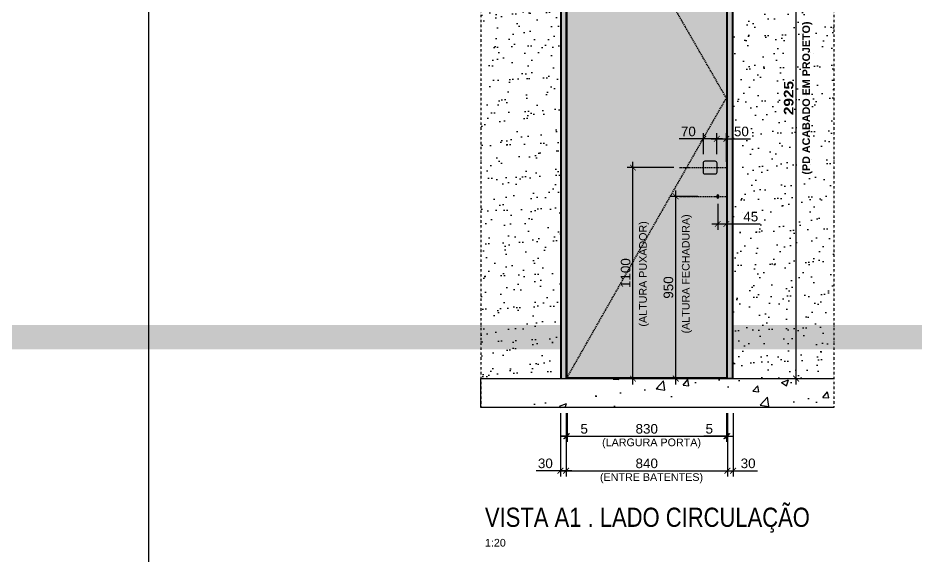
# Model space of a CAD drawing. Header units: millimetres. Extents: x -63251 to 507826, y 5339 to 217512.
# Drawn here: x 52101 to 56780, y 105321 to 108126 of the extents above; entities that cross this region are included whole.
import ezdxf
from ezdxf import colors
from ezdxf.entities.mleader import LeaderData, LeaderLine
from ezdxf.math import Vec2, Vec3

# ---------------------------------------------------------------- set-up
doc = ezdxf.new("R2010")
doc.units = ezdxf.units.MM
doc.header["$PDMODE"] = 3
doc.linetypes.add('TRAÇO 1-1', pattern=[9.525, 6.35, -3.175])
doc.linetypes.add('TRAÇO E PONTO 1-1', pattern=[25.4, 12.7, -6.35, 0, -6.35])
for name, color, linetype in [('COTAS', 9, 'Continuous'), ('FERRAGEM', 3, 'Continuous'), ('HACHURA', 21, 'Continuous'), ('LAYOUT', 4, 'Continuous'), ('MARCENARIA', 4, 'Continuous'), ('MARCENARIA . M', 4, 'Continuous'), ('PAREDE', 94, 'Continuous'), ('PROJEÇÃO', 8, 'Continuous'), ('TEXTO', 105, 'Continuous'), ('TEXTO TRAÇO PONTO', 105, 'TRAÇO E PONTO 1-1')]:
    doc.layers.add(name, color=color, linetype=linetype)
doc.styles.add('1-1', font='arial.ttf', dxfattribs={"height": 0.2})
doc.styles.add('MEDIDA OFICIAL', font='ariblk.ttf')
doc.styles.add('PADRÃO', font='arial.ttf')
doc.styles.add('TITULO', font='swissck.ttf')
doc.dimstyles.new('1-20', dxfattribs={"dimscale": 20, "dimtxt": 2.5, "dimasz": 1.5, "dimexe": 1.5, "dimexo": 1.5, "dimtad": 1, "dimtxsty": 'PADRÃO', "dimblk": 'ARCHTICK', "dimcen": 2.5, "dimdle": 1.5, "dimclrd": 9, "dimclre": 9, "dimclrt": 6, "dimadec": 0, "dimazin": 0, "dimtfac": 1, "dimtmove": 0, "dimatfit": 3, "dimfxl": 1.25, "dimlwd": -1, "dimlwe": -1, "dimarcsym": 0})
doc.dimstyles.new('Med. Ofic.1-20', dxfattribs={"dimscale": 20, "dimtxt": 2.5, "dimasz": 1.5, "dimexe": 1.5, "dimexo": 1.5, "dimtad": 1, "dimtxsty": 'MEDIDA OFICIAL', "dimblk": 'ARCHTICK', "dimcen": 2.5, "dimdle": 1.5, "dimclrd": 9, "dimclre": 9, "dimclrt": 10, "dimadec": 0, "dimazin": 0, "dimtfac": 1, "dimtmove": 0, "dimatfit": 3, "dimfxl": 1.25, "dimlwd": -1, "dimlwe": -1, "dimarcsym": 0})

# ---------------------------------------------------------------- blocks, each defined once
blk = doc.blocks.new('_ArchTick')
at = {"color": 0, "linetype": 'ByBlock', "const_width": 0.15}
blk.add_lwpolyline([(-0.5, -0.5), (0.5, 0.5)], dxfattribs=at)
blk = doc.blocks.new('*D676')
at = {"layer": 'Defpoints', "color": 0, "transparency": 16777216}
for p in [(55305.3, 107345.7), (55547.7, 107345.7), (55450.1, 106245.7)]:
    blk.add_point(p, dxfattribs=at)
at = {"layer": 'PAREDE', "color": 9, "transparency": 16777216}
for p, q in [((55305.3, 106215.7), (55305.3, 107375.7)), ((55517.7, 107345.7), (55275.3, 107345.7)), ((55420.1, 106245.7), (55275.3, 106245.7))]:
    blk.add_line(p, q, dxfattribs=at)
at = {"layer": 'PAREDE', "color": 9, "transparency": 16777216, "xscale": 30, "yscale": 30, "zscale": 30}
for p, rotation in [((55305.3, 107345.7), 90), ((55305.3, 106245.7), 270)]:
    blk.add_blockref('_ArchTick', p, dxfattribs=dict(at, rotation=rotation))
at = {"layer": 'PAREDE', "color": 6, "transparency": 16777216, "insert": (55267.2, 106795.7), "char_height": 50, "attachment_point": 5, "rotation": 90, "style": 'PADRÃO'}
blk.add_mtext('1100', dxfattribs=at)
blk = doc.blocks.new('*D677')
at = {"layer": 'COTAS', "color": 9, "linetype": 'Continuous', "ltscale": 0.4, "transparency": 16777216}
blk.add_line((56155.2, 106215.7), (56155.2, 109200.7), dxfattribs=at)
at = {"layer": 'COTAS', "color": 9, "ltscale": 0.4, "transparency": 16777216}
for p, q in [((56005.2, 109170.7), (56185.2, 109170.7)), ((56005.2, 106245.7), (56185.2, 106245.7))]:
    blk.add_line(p, q, dxfattribs=at)
at = {"layer": 'Defpoints', "color": 0, "ltscale": 0.4, "transparency": 16777216}
for p in [(55975.2, 109170.7), (56155.2, 109170.7), (55975.2, 106245.7)]:
    blk.add_point(p, dxfattribs=at)
at = {"layer": 'COTAS', "color": 9, "ltscale": 0.4, "transparency": 16777216, "xscale": 30, "yscale": 30, "zscale": 30}
for p, rotation in [((56155.2, 109170.7), 90), ((56155.2, 106245.7), 270)]:
    blk.add_blockref('_ArchTick', p, dxfattribs=dict(at, rotation=rotation))
at = {"layer": 'COTAS', "color": 10, "ltscale": 0.4, "transparency": 16777216, "insert": (56116.8, 107708.2), "char_height": 50, "attachment_point": 5, "rotation": 90, "style": 'MEDIDA OFICIAL'}
blk.add_mtext('2925', dxfattribs=at)
blk = doc.blocks.new('*D678')
at = {"layer": 'Defpoints', "color": 0, "transparency": 16777216}
for p in [(54962.1, 106095.7), (55792.1, 106095.7), (55792.1, 105945.7)]:
    blk.add_point(p, dxfattribs=at)
at = {"layer": 'PAREDE', "color": 9, "transparency": 16777216}
for p, q in [((54962.1, 106065.7), (54962.1, 105915.7)), ((55792.1, 106065.7), (55792.1, 105915.7)), ((54932.1, 105945.7), (55822.1, 105945.7))]:
    blk.add_line(p, q, dxfattribs=at)
at = {"layer": 'PAREDE', "color": 9, "transparency": 16777216, "xscale": 30, "yscale": 30, "zscale": 30, "rotation": 180}
blk.add_blockref('_ArchTick', (54962.1, 105945.7), dxfattribs=at)
at = {"layer": 'PAREDE', "color": 9, "transparency": 16777216, "xscale": 30, "yscale": 30, "zscale": 30}
blk.add_blockref('_ArchTick', (55792.1, 105945.7), dxfattribs=at)
at = {"layer": 'PAREDE', "color": 6, "transparency": 16777216, "insert": (55377.1, 105983.8), "char_height": 50, "attachment_point": 5, "style": 'PADRÃO'}
blk.add_mtext('830', dxfattribs=at)
blk = doc.blocks.new('*D679')
at = {"layer": 'Defpoints', "color": 0, "transparency": 16777216}
for p in [(55792.1, 106095.7), (55797.1, 106095.7), (55792.1, 105945.7)]:
    blk.add_point(p, dxfattribs=at)
at = {"layer": 'PAREDE', "color": 9, "transparency": 16777216}
for p, q in [((55792.1, 106065.7), (55792.1, 105915.7)), ((55797.1, 106065.7), (55797.1, 105915.7)), ((55792.1, 105945.7), (55673.9, 105945.7)), ((55797.1, 105945.7), (55792.1, 105945.7)), ((55797.1, 105945.7), (55827.1, 105945.7))]:
    blk.add_line(p, q, dxfattribs=at)
at = {"layer": 'PAREDE', "color": 9, "transparency": 16777216, "xscale": 30, "yscale": 30, "zscale": 30}
blk.add_blockref('_ArchTick', (55792.1, 105945.7), dxfattribs=at)
at = {"layer": 'PAREDE', "color": 9, "transparency": 16777216, "xscale": 30, "yscale": 30, "zscale": 30, "rotation": 180}
blk.add_blockref('_ArchTick', (55797.1, 105945.7), dxfattribs=at)
at = {"layer": 'PAREDE', "color": 6, "transparency": 16777216, "insert": (55703, 105983.7), "char_height": 50, "attachment_point": 5, "style": 'PADRÃO'}
blk.add_mtext('5', dxfattribs=at)
blk = doc.blocks.new('*D680')
at = {"layer": 'Defpoints', "color": 0, "transparency": 16777216}
for p in [(54957.1, 106095.7), (54962.1, 106095.7), (54962.1, 105945.7)]:
    blk.add_point(p, dxfattribs=at)
at = {"layer": 'PAREDE', "color": 9, "transparency": 16777216}
for p, q in [((54957.1, 106065.7), (54957.1, 105915.7)), ((54962.1, 106065.7), (54962.1, 105915.7)), ((54957.1, 105945.7), (54927.1, 105945.7)), ((54957.1, 105945.7), (54962.1, 105945.7)), ((54962.1, 105945.7), (55080.2, 105945.7))]:
    blk.add_line(p, q, dxfattribs=at)
at = {"layer": 'PAREDE', "color": 9, "transparency": 16777216, "xscale": 30, "yscale": 30, "zscale": 30}
blk.add_blockref('_ArchTick', (54957.1, 105945.7), dxfattribs=at)
at = {"layer": 'PAREDE', "color": 9, "transparency": 16777216, "xscale": 30, "yscale": 30, "zscale": 30, "rotation": 180}
blk.add_blockref('_ArchTick', (54962.1, 105945.7), dxfattribs=at)
at = {"layer": 'PAREDE', "color": 6, "transparency": 16777216, "insert": (55051.1, 105983.7), "char_height": 50, "attachment_point": 5, "style": 'PADRÃO'}
blk.add_mtext('5', dxfattribs=at)
blk = doc.blocks.new('*D681')
at = {"layer": 'Defpoints', "color": 0, "transparency": 16777216}
for p in [(54957.1, 105945.7), (55797.1, 105945.7), (55797.1, 105765.7)]:
    blk.add_point(p, dxfattribs=at)
at = {"layer": 'PAREDE', "color": 9, "transparency": 16777216}
for p, q in [((54957.1, 105915.7), (54957.1, 105735.7)), ((55797.1, 105915.7), (55797.1, 105735.7)), ((54927.1, 105765.7), (55827.1, 105765.7))]:
    blk.add_line(p, q, dxfattribs=at)
at = {"layer": 'PAREDE', "color": 9, "transparency": 16777216, "xscale": 30, "yscale": 30, "zscale": 30, "rotation": 180}
blk.add_blockref('_ArchTick', (54957.1, 105765.7), dxfattribs=at)
at = {"layer": 'PAREDE', "color": 9, "transparency": 16777216, "xscale": 30, "yscale": 30, "zscale": 30}
blk.add_blockref('_ArchTick', (55797.1, 105765.7), dxfattribs=at)
at = {"layer": 'PAREDE', "color": 6, "transparency": 16777216, "insert": (55377.1, 105803.8), "char_height": 50, "attachment_point": 5, "style": 'PADRÃO'}
blk.add_mtext('840', dxfattribs=at)
blk = doc.blocks.new('*D682')
at = {"layer": 'Defpoints', "color": 0, "transparency": 16777216}
for p in [(55672.1, 107495.7), (55672.1, 107385.7), (55742.1, 107385.7)]:
    blk.add_point(p, dxfattribs=at)
at = {"layer": 'PAREDE', "color": 9, "transparency": 16777216}
for p, q in [((55672.1, 107495.7), (55546, 107495.7)), ((55672.1, 107415.7), (55672.1, 107525.7)), ((55772.1, 107495.7), (55672.1, 107495.7)), ((55742.1, 107415.7), (55742.1, 107525.7))]:
    blk.add_line(p, q, dxfattribs=at)
at = {"layer": 'PAREDE', "color": 9, "transparency": 16777216, "xscale": 30, "yscale": 30, "zscale": 30, "rotation": 180}
blk.add_blockref('_ArchTick', (55672.1, 107495.7), dxfattribs=at)
at = {"layer": 'PAREDE', "color": 9, "transparency": 16777216, "xscale": 30, "yscale": 30, "zscale": 30}
blk.add_blockref('_ArchTick', (55742.1, 107495.7), dxfattribs=at)
at = {"layer": 'PAREDE', "color": 6, "transparency": 16777216, "insert": (55594, 107533.8), "char_height": 50, "attachment_point": 5, "style": 'PADRÃO'}
blk.add_mtext('70', dxfattribs=at)
blk = doc.blocks.new('*D683')
at = {"layer": 'Defpoints', "color": 0, "transparency": 16777216}
for p in [(55792.1, 107495.7), (55742.1, 107385.7), (55792.1, 107345.7)]:
    blk.add_point(p, dxfattribs=at)
at = {"layer": 'PAREDE', "color": 9, "transparency": 16777216}
for p, q in [((55712.1, 107495.7), (55792.1, 107495.7)), ((55742.1, 107415.7), (55742.1, 107525.7)), ((55792.1, 107375.7), (55792.1, 107525.7)), ((55792.1, 107495.7), (55918.5, 107495.7))]:
    blk.add_line(p, q, dxfattribs=at)
at = {"layer": 'PAREDE', "color": 9, "transparency": 16777216, "xscale": 30, "yscale": 30, "zscale": 30, "rotation": 180}
blk.add_blockref('_ArchTick', (55742.1, 107495.7), dxfattribs=at)
at = {"layer": 'PAREDE', "color": 9, "transparency": 16777216, "xscale": 30, "yscale": 30, "zscale": 30}
blk.add_blockref('_ArchTick', (55792.1, 107495.7), dxfattribs=at)
at = {"layer": 'PAREDE', "color": 6, "transparency": 16777216, "insert": (55870.3, 107533.8), "char_height": 50, "attachment_point": 5, "style": 'PADRÃO'}
blk.add_mtext('50', dxfattribs=at)
blk = doc.blocks.new('*D684')
at = {"layer": 'Defpoints', "color": 0, "transparency": 16777216}
for p in [(55747.1, 107186.3), (55792.1, 107195.7), (55792.1, 107051.9)]:
    blk.add_point(p, dxfattribs=at)
at = {"layer": 'PAREDE', "color": 9, "transparency": 16777216}
for p, q in [((55792.1, 107165.7), (55792.1, 107021.9)), ((55747.1, 107156.3), (55747.1, 107021.9)), ((55717.1, 107051.9), (55792.1, 107051.9)), ((55792.1, 107051.9), (55968.6, 107051.9))]:
    blk.add_line(p, q, dxfattribs=at)
at = {"layer": 'PAREDE', "color": 9, "transparency": 16777216, "xscale": 30, "yscale": 30, "zscale": 30, "rotation": 180}
blk.add_blockref('_ArchTick', (55747.1, 107051.9), dxfattribs=at)
at = {"layer": 'PAREDE', "color": 9, "transparency": 16777216, "xscale": 30, "yscale": 30, "zscale": 30}
blk.add_blockref('_ArchTick', (55792.1, 107051.9), dxfattribs=at)
at = {"layer": 'PAREDE', "color": 6, "transparency": 16777216, "insert": (55919.1, 107089.8), "char_height": 50, "attachment_point": 5, "style": 'PADRÃO'}
blk.add_mtext('45', dxfattribs=at)
blk = doc.blocks.new('*D685')
at = {"layer": 'Defpoints', "color": 0, "transparency": 16777216}
for p in [(55797.1, 106095.7), (55827.1, 106095.7), (55827.1, 105765.7)]:
    blk.add_point(p, dxfattribs=at)
at = {"layer": 'PAREDE', "color": 9, "transparency": 16777216}
for p, q in [((55797.1, 106065.7), (55797.1, 105735.7)), ((55827.1, 106065.7), (55827.1, 105735.7)), ((55767.1, 105765.7), (55827.1, 105765.7)), ((55827.1, 105765.7), (55953.5, 105765.7))]:
    blk.add_line(p, q, dxfattribs=at)
at = {"layer": 'PAREDE', "color": 9, "transparency": 16777216, "xscale": 30, "yscale": 30, "zscale": 30, "rotation": 180}
blk.add_blockref('_ArchTick', (55797.1, 105765.7), dxfattribs=at)
at = {"layer": 'PAREDE', "color": 9, "transparency": 16777216, "xscale": 30, "yscale": 30, "zscale": 30}
blk.add_blockref('_ArchTick', (55827.1, 105765.7), dxfattribs=at)
at = {"layer": 'PAREDE', "color": 6, "transparency": 16777216, "insert": (55905.3, 105803.8), "char_height": 50, "attachment_point": 5, "style": 'PADRÃO'}
blk.add_mtext('30', dxfattribs=at)
blk = doc.blocks.new('*D686')
at = {"layer": 'Defpoints', "color": 0, "transparency": 16777216}
for p in [(54927.1, 106095.7), (54957.1, 106095.7), (54927.1, 105765.7)]:
    blk.add_point(p, dxfattribs=at)
at = {"layer": 'PAREDE', "color": 9, "transparency": 16777216}
for p, q in [((54927.1, 106065.7), (54927.1, 105735.7)), ((54957.1, 106065.7), (54957.1, 105735.7)), ((54927.1, 105765.7), (54800.6, 105765.7)), ((54987.1, 105765.7), (54927.1, 105765.7))]:
    blk.add_line(p, q, dxfattribs=at)
at = {"layer": 'PAREDE', "color": 9, "transparency": 16777216, "xscale": 30, "yscale": 30, "zscale": 30, "rotation": 180}
blk.add_blockref('_ArchTick', (54927.1, 105765.7), dxfattribs=at)
at = {"layer": 'PAREDE', "color": 9, "transparency": 16777216, "xscale": 30, "yscale": 30, "zscale": 30}
blk.add_blockref('_ArchTick', (54957.1, 105765.7), dxfattribs=at)
at = {"layer": 'PAREDE', "color": 6, "transparency": 16777216, "insert": (54848.9, 105803.8), "char_height": 50, "attachment_point": 5, "style": 'PADRÃO'}
blk.add_mtext('30', dxfattribs=at)
blk = doc.blocks.new('*D694')
at = {"layer": 'Defpoints', "color": 0, "transparency": 16777216}
for p in [(55528.3, 107195.7), (55673.1, 107195.7), (55673.1, 106245.7)]:
    blk.add_point(p, dxfattribs=at)
at = {"layer": 'PAREDE', "color": 9, "transparency": 16777216}
for p, q in [((55528.3, 106215.7), (55528.3, 107225.7)), ((55643.1, 107195.7), (55498.3, 107195.7)), ((55643.1, 106245.7), (55498.3, 106245.7))]:
    blk.add_line(p, q, dxfattribs=at)
at = {"layer": 'PAREDE', "color": 9, "transparency": 16777216, "xscale": 30, "yscale": 30, "zscale": 30}
for p, rotation in [((55528.3, 107195.7), 90), ((55528.3, 106245.7), 270)]:
    blk.add_blockref('_ArchTick', p, dxfattribs=dict(at, rotation=rotation))
at = {"layer": 'PAREDE', "color": 6, "transparency": 16777216, "insert": (55490.2, 106720.7), "char_height": 50, "attachment_point": 5, "rotation": 90, "style": 'PADRÃO'}
blk.add_mtext('950', dxfattribs=at)

msp = doc.modelspace()

# ---------------------------------------------------------------- hatches: boundary and pattern name
at = {"layer": 'HACHURA', "ltscale": 0.3}
h = msp.add_hatch(dxfattribs=at)
h.set_pattern_fill('AR-SAND', color=4, scale=2.5, angle=45)
h.set_pattern_definition([(82.5, (-223674.09, 42769.01), (-89.345337, 83.688372), [0, -96.52, 0, -107.95, 0, -103.1875]), (52.5, (-223674.09, 42769.01), (-47.25273, 206.18321), [0, -52.07, 0, -86.995, 0, -33.3375]), (12.5, (-223729.32, 42713.78), (139.574956, 140.083078), [0, -31.75, 0, -114.3, 0, -149.225]), (2.5, (-223729.32, 42713.78), (95.57028, 174.3877), [0, -15.875, 0, -74.93, 0, -85.725])])
h.paths.add_polyline_path([(55827.063, 106245.734), (56352.058, 106245.734), (56352.058, 109170.734), (55827.063, 109170.734)])
h.paths.add_polyline_path([(54512.07, 106245.734), (54927.064, 106245.734), (54927.064, 109170.734), (54512.07, 109170.734)])
at = {"layer": 'HACHURA', "true_color": 0xba9673}
h = msp.add_hatch(color=33, dxfattribs=at)
h.dxf.hatch_style = 1
h.paths.add_polyline_path([(54957.064, 106245.734), (54927.064, 106245.734), (54927.064, 109170.734), (54957.064, 109170.734)])
h = msp.add_hatch(color=33, dxfattribs=at)
h.dxf.hatch_style = 1
h.paths.add_polyline_path([(55792.063, 106250.734), (54962.064, 106250.734), (54962.064, 109165.734), (55792.063, 109165.734)])
h = msp.add_hatch(color=33, dxfattribs=at)
h.dxf.hatch_style = 1
h.paths.add_polyline_path([(55797.063, 106245.734), (55827.063, 106245.734), (55827.063, 109170.734), (55797.063, 109170.734)])
at = {"layer": 'HACHURA'}
h = msp.add_hatch(dxfattribs=at)
h.set_pattern_fill('AR-CONC', color=21, scale=2)
h.set_pattern_definition([(50, (13860.93, 83543.6), (364.3693, -31.8782), [38.1, -419.1]), (355, (13860.93, 83543.6), (-70.4868, 382.1137), [30.48, -335.2812]), (100.45144, (13891.3, 83540.95), (293.8825, 350.2355), [32.38, -356.1805]), (46.1842, (13860.93, 83645.2), (542.158, -84.0847), [57.15, -628.65]), (96.6356, (13906.1, 83638.2), (474.808, 494.852), [48.57, -534.271]), (351.1842, (13860.9, 83645.2), (474.808, 494.852), [45.72, -502.9195]), (21, (13911.73, 83619.8), (303.2288, -204.5304), [38.1, -419.1]), (326, (13911.73, 83619.8), (123.604, 368.376), [30.48, -335.28]), (71.45144, (13937, 83602.76), (426.8328, 163.8455), [32.38, -356.18]), (37.5, (13860.93, 83543.6), (6.1772, 169.11008), [0, -331.216, 0, -340.36, 0, -336.55]), (7.5, (13860.93, 83543.6), (133.6393, 200.36115), [0, -194.056, 0, -323.596, 0, -128.27]), (327.5, (13747.64, 83543.6), (271.1812, -11.4575), [0, -127, 0, -396.24, 0, -525.78]), (317.5, (13696.84, 83543.6), (296.2584, 50.853), [0, -165.1, 0, -263.144, 0, -373.38])])
h.paths.add_polyline_path([(56352.058, 106245.734), (56352.058, 106095.734), (54512.07, 106095.734), (54512.07, 106245.734)])

# ---------------------------------------------------------------- linework, layer by layer
at = {"layer": 'FERRAGEM'}
msp.add_lwpolyline([(55747.063, 107187.234), (55747.063, 107187.234, 0.41421356), (55752.063, 107192.234), (55752.063, 107199.234, 0.41421356), (55747.063, 107204.234), (55747.063, 107204.234, 0.41421356), (55742.063, 107199.234), (55742.063, 107192.234, 0.41421356)], format="xyb", close=True, dxfattribs=at)
at = {"layer": 'LAYOUT', "color": 10, "linetype": 'TRAÇO E PONTO 1-1', "ltscale": 0.5}
for p, q in [((55731.095, 107195.734), (55743.031, 107195.734)), ((55747.063, 107186.325), (55747.063, 107205.143))]:
    msp.add_line(p, q, dxfattribs=at)
at = {"layer": 'MARCENARIA'}
for points in [[(54957.064, 109170.734), (54932.064, 109170.734), (54932.064, 106245.734), (54957.064, 106245.734)], [(55797.063, 109170.734), (55822.063, 109170.734), (55822.063, 106245.734), (55797.063, 106245.734)]]:
    msp.add_lwpolyline(points, close=True, dxfattribs=at)
at = {"layer": 'MARCENARIA . M', "color": 3}
msp.add_ray((52780.759, 117220.801), (0, -1), dxfattribs=at)
at = {"layer": 'MARCENARIA . M'}
msp.add_lwpolyline([(55792.063, 106250.734), (54962.064, 106250.734), (54962.064, 109165.734), (55792.063, 109165.734)], close=True, dxfattribs=at)
msp.add_lwpolyline([(55732.063, 107310.734), (55682.063, 107310.734, -0.41421356), (55672.063, 107320.734), (55672.063, 107370.734, -0.41421356), (55682.063, 107380.734), (55732.063, 107380.734, -0.41421356), (55742.063, 107370.734), (55742.063, 107320.734, -0.41421356)], format="xyb", close=True, dxfattribs=at)
at = {"layer": 'PAREDE'}
for p, q in [((54927.064, 109170.734), (54927.064, 106245.734)), ((55827.063, 106245.734), (55827.063, 109170.734))]:
    msp.add_line(p, q, dxfattribs=at)
at = {"layer": 'PAREDE', "color": 10, "linetype": 'TRAÇO 1-1'}
for p, q in [((55547.681, 107345.734), (55792.063, 107345.734)), ((55547.681, 107195.734), (55792.063, 107195.734))]:
    msp.add_line(p, q, dxfattribs=at)
at = {"layer": 'PAREDE'}
msp.add_lwpolyline([(56352.058, 106095.734), (54512.07, 106095.734), (54512.07, 106245.734), (56352.058, 106245.734)], dxfattribs=at)
at = {"layer": 'PROJEÇÃO', "color": 21, "linetype": 'TRAÇO 1-1'}
msp.add_lwpolyline([(54962.064, 106250.734), (55792.063, 107708.234), (54962.064, 109150.734)], dxfattribs=at)
at = {"layer": 'TEXTO TRAÇO PONTO'}
for p, q in [((54512.07, 109595.734), (54512.07, 106095.734)), ((56352.058, 109595.734), (56352.058, 106095.734))]:
    msp.add_line(p, q, dxfattribs=at)

# ---------------------------------------------------------------- texts
at = {"layer": 'COTAS', "color": 6, "char_height": 40, "rotation": 90, "style": 'PADRÃO'}
for s, insert, width, attachment_point in [('{\\fArial|b1|i0|c0|p34;\\C10;(PD ACABADO EM PROJETO)}', (56187.69, 107708.234), 823.04608, 2), ('(ALTURA FECHADURA)', (55612.281, 106791.615), 1350, 8), ('(ALTURA PUXADOR)', (55389.282, 106791.615), 1350, 8)]:
    msp.add_mtext(s, dxfattribs=dict(at, insert=insert, width=width, attachment_point=attachment_point))
at = {"layer": 'COTAS', "color": 6, "char_height": 40, "width": 1348, "attachment_point": 2, "style": 'PADRÃO'}
for s, insert in [('(LARGURA PORTA)', (55402.063, 105933.642)), ('(ENTRE BATENTES)', (55402.063, 105752.567))]:
    msp.add_mtext(s, dxfattribs=dict(at, insert=insert))
at = {"layer": 'TEXTO', "color": 1, "insert": (54533.964, 105442.34), "char_height": 100, "width": 2667.84777, "attachment_point": 7, "style": 'TITULO'}
msp.add_mtext('VISTA A1 . LADO CIRCULAÇÃO', dxfattribs=at)
at = {"layer": 'TEXTO', "insert": (54533.964, 105410.34), "char_height": 40, "width": 480, "attachment_point": 1, "style": 'PADRÃO'}
msp.add_mtext('1:20', dxfattribs=at)

# ---------------------------------------------------------------- dimensions: what is measured, and where the dimension line sits
at = {"layer": 'COTAS', "color": 7, "ltscale": 0.4, "true_color": 0xededed}
dim = msp.add_linear_dim(base=(56155.2, 109170.734), p1=(55975.2, 106245.734), p2=(55975.2, 109170.734), angle=90, dimstyle='Med. Ofic.1-20', dxfattribs=at)
dim.commit()
dim.dimension.update_dxf_attribs({"geometry": '*D677', "text_midpoint": (56116.847, 107708.234)})
at = {"layer": 'PAREDE', "color": 2}
for base, p2, picture, middle in [((55672.063, 107495.734), (55672.063, 107385.734), '*D682', (55594.041, 107533.763)), ((55792.063, 107495.734), (55792.063, 107345.734), '*D683', (55870.289, 107533.763))]:
    dim = msp.add_linear_dim(base=base, p1=(55742.063, 107385.734), p2=p2, dimstyle='1-20', dxfattribs=at)
    dim.commit()
    dim.dimension.update_dxf_attribs({"geometry": picture, "text_midpoint": middle})
at = {"layer": 'PAREDE', "color": 6}
for base, p1, p2, angle, picture, middle in [((55305.278, 107345.734), (55450.098, 106245.734), (55547.681, 107345.734), 90, '*D676', (55267.249, 106795.734)), ((55528.276, 107195.734), (55673.096, 106245.734), (55673.096, 107195.734), 90, '*D694', (55490.247, 106720.734)), ((54927.063, 105765.734), (54957.064, 106095.734), (54927.063, 106095.734), 180, '*D686', (54848.854, 105803.78))]:
    dim = msp.add_linear_dim(base=base, p1=p1, p2=p2, angle=angle, dimstyle='1-20', dxfattribs=at)
    dim.commit()
    dim.dimension.update_dxf_attribs({"geometry": picture, "text_midpoint": middle})
at = {"layer": 'PAREDE', "color": 2}
dim = msp.add_linear_dim(base=(55792.063, 107051.917), p1=(55747.063, 107186.325), p2=(55792.063, 107195.734), dimstyle='1-20', dxfattribs=at)
dim.commit()
dim.dimension.update_dxf_attribs({"geometry": '*D684', "text_midpoint": (55919.061, 107051.917), "dimtype": 160})
at = {"layer": 'PAREDE', "color": 6}
for base, p1, p2, picture, middle in [((54962.064, 105945.734), (54957.064, 106095.734), (54962.064, 106095.734), '*D680', (55051.139, 105983.661)), ((55792.063, 105945.734), (54962.064, 106095.734), (55792.063, 106095.734), '*D678', (55377.063, 105983.78)), ((55792.063, 105945.734), (55797.063, 106095.734), (55792.063, 106095.734), '*D679', (55702.987, 105983.661)), ((55827.063, 105765.734), (55797.063, 106095.734), (55827.063, 106095.734), '*D685', (55905.272, 105803.78)), ((55797.063, 105765.734), (54957.064, 105945.734), (55797.063, 105945.734), '*D681', (55377.063, 105803.763))]:
    dim = msp.add_linear_dim(base=base, p1=p1, p2=p2, dimstyle='1-20', dxfattribs=at)
    dim.commit()
    dim.dimension.update_dxf_attribs({"geometry": picture, "text_midpoint": middle})

# ---------------------------------------------------------------- next in the draw order: leaders
at = {"layer": 'COTAS'}
ml = msp.add_multileader_mtext('Standard', dxfattribs=at)
ml.set_content('{\\fArial|b1|i0|c0|p34;\\C10;ATENÇÃO PARKET!\\P}PAINÉIS E PORTA RIPADOS EM {\\fArial|b1|i0|c0|p34;CABREUVA BRANCA PREMIUM 18*5+5*900 À 2200mm}', color=105, style='1-1')
ml.set_leader_properties(color=256, linetype='ByLayer', lineweight=-1)
ml.build(insert=Vec2(0, 0))
ml.multileader.update_dxf_attribs({"text_left_attachment_type": 2, "text_right_attachment_type": 2, "dogleg_length": 0.36, "arrow_head_size": 15, "scale": 200})
ctx = ml.context
ctx.base_point, ctx.scale, ctx.char_height, ctx.arrow_head_size, ctx.landing_gap_size, ctx.plane_origin = Vec3(154614.805, 108607.165), 200, 40, 15, 10, Vec3(155324.415, 108224.336)
ctx.left_attachment, ctx.right_attachment, ctx.text_align_type = 2, 2, 2
notes = []
notes.append((ctx, [(0, (1, 1, 0), (155626.214, 108607.165), (-1, 0), 144.288, [(1, [(155626.214, 107329.676), (156629.431, 107329.675)], 0, [])])]))
ctx.mtext.insert, ctx.mtext.rotation, ctx.mtext.width, ctx.mtext.alignment, ctx.mtext.flow_direction = Vec3(155471.926, 108742.718), 6.28318531, 858.66662, 3, 5
ctx.mtext.has_bg_fill, ctx.mtext.bg_color, ctx.mtext.bg_scale_factor, ctx.mtext.bg_transparency, ctx.mtext.use_window_bg_color = 1, -1023410095, 1.25, 0, 0
ml = msp.add_multileader_mtext('Standard', dxfattribs=at)
ml.set_content('{\\fArial|b1|i0|c0|p34;\\C10;ATENÇÃO PARKET!\\P}PAINÉIS RIPADOS EM {\\fArial|b1|i0|c0|p34;CABREUVA BRANCA PREMIUM 18*5+5*900 À 2200mm}', color=105, style='1-1')
ml.set_leader_properties(color=256, linetype='ByLayer', lineweight=-1)
ml.build(insert=Vec2(0, 0))
ml.multileader.update_dxf_attribs({"text_left_attachment_type": 2, "text_right_attachment_type": 2, "dogleg_length": 0.36, "arrow_head_size": 15, "scale": 200})
ctx = ml.context
ctx.base_point, ctx.scale, ctx.char_height, ctx.arrow_head_size, ctx.landing_gap_size, ctx.plane_origin = Vec3(153743.103, 106379.695), 200, 40, 15, 10, Vec3(153629.766, 106144.891)
ctx.left_attachment, ctx.right_attachment, ctx.text_align_type = 2, 2, 2
notes.append((ctx, [(0, (1, 1, 0), (154754.512, 106379.695), (-1, 0), 144.288, [(0, [(155549.301, 105905.676), (154754.512, 105320.968)], 0, [])])]))
ctx.mtext.insert, ctx.mtext.rotation, ctx.mtext.width, ctx.mtext.alignment, ctx.mtext.flow_direction = Vec3(154600.224, 106515.248), 6.28318531, 858.66662, 3, 5
ctx.mtext.has_bg_fill, ctx.mtext.bg_color, ctx.mtext.bg_scale_factor, ctx.mtext.bg_transparency, ctx.mtext.use_window_bg_color = 1, -1023410095, 1.25, 0, 0
for ctx, leaders in notes:
    for number, flags, end, landing, length, lines in leaders:
        leader = LeaderData()
        leader.index, (leader.has_last_leader_line, leader.has_dogleg_vector, leader.attachment_direction) = number, flags
        leader.last_leader_point, leader.dogleg_vector, leader.dogleg_length = Vec3(end), Vec3(landing), length
        for number, points, colour, breaks in lines:
            line = LeaderLine()
            line.index, line.vertices, line.color, line.breaks = number, Vec3.list(points), colors.encode_raw_color(colour), breaks
            leader.lines.append(line)
        ctx.leaders.append(leader)

doc.saveas('drawing.dxf')
